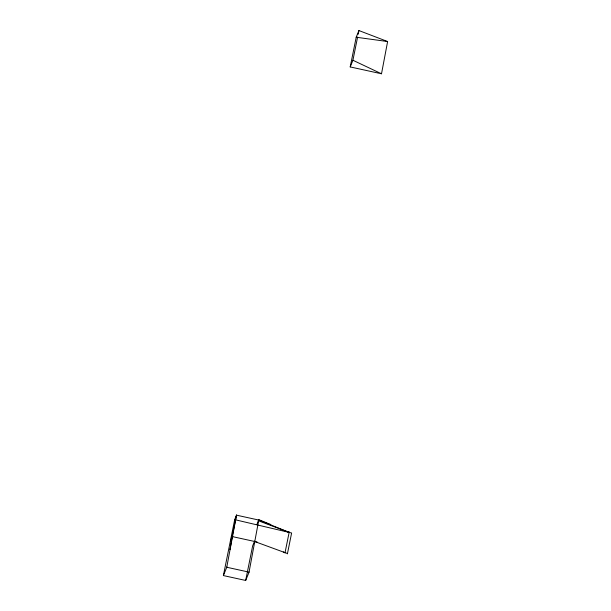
<?xml version="1.0" encoding="UTF-8"?>
<svg xmlns="http://www.w3.org/2000/svg" width="611" height="611" viewBox="0 0 611 611"><rect width="100%" height="100%" fill="white"/><g stroke="black" fill="none" stroke-linecap="round" stroke-linejoin="round"><path stroke-width="0.92" d="M229.942 549.656L232.317 536.214M249.143 572.018L245.668 580.45L223.382 575.57L234.693 519.64L236.594 514.974M254.535 541.453L257.223 542.094M381.508 73.786L387.618 41.54L358.917 30.55L356.205 37.233L350.21 66.927L381.508 73.786L352.921 60.245L357.611 37.042M236.51 515.172L226.757 567.252L249.044 572.133L258.781 520.053L236.51 515.172L232.172 536.557L254.459 541.438L287.468 553.543M245.668 580.45L252.641 545.913L254.596 541.094M358.168 34.262L358.917 30.55M284.978 552.993L289.148 532.38L258.621 520.824M287.399 553.879L291.623 532.983L234.693 519.64M256.964 524.521L258.713 519.571M350.21 66.927L352.921 60.245M230.378 541.033L232.348 536.13L232.86 536.237M223.382 575.57L226.902 566.909M356.205 37.233L387.618 41.54M287.514 531.371L289.576 532.15M283.344 551.977L284.726 552.504M258.781 520.053L289.209 532.395M258.919 519.709L270.803 524.551"/></g></svg>
